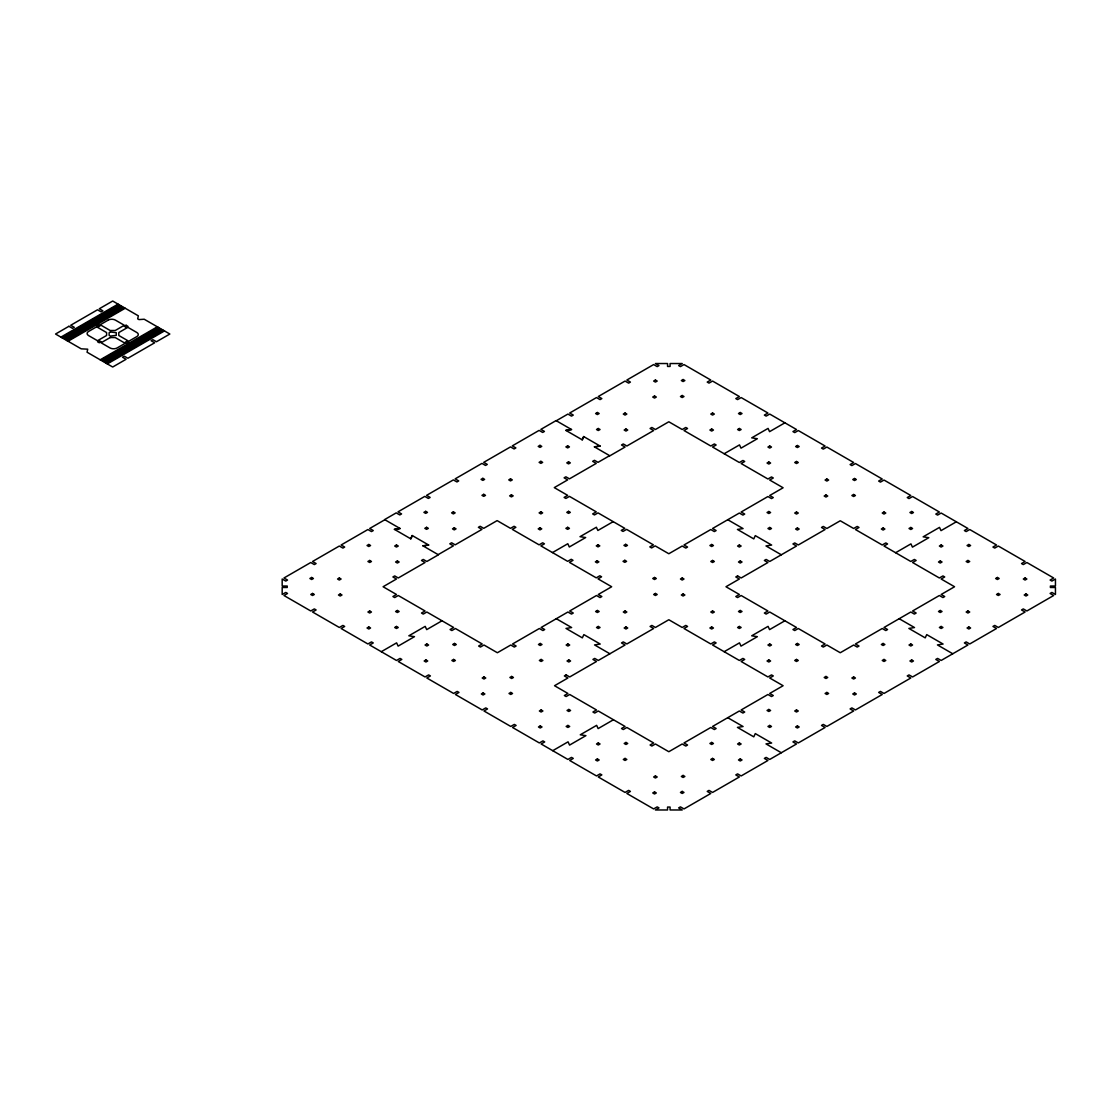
<?xml version="1.0" encoding="UTF-8"?>
<svg xmlns="http://www.w3.org/2000/svg" width="1111" height="1111" viewBox="0 0 1111 1111"><rect width="100%" height="100%" fill="white"/><g stroke="black" fill="none" stroke-linecap="round" stroke-linejoin="round"><path stroke-width="1.5" d="M410.653 538.738L412.167 535.488L428.763 545.07L423.124 545.945M412.417 535.627L410.903 538.891L394.308 529.294L399.932 528.433M582.095 439.762L583.594 436.512L600.204 446.094L594.566 446.969M583.858 436.651L582.345 439.9L565.749 430.318L571.373 429.443M60.911 337.119L118.058 304.122M61.799 337.633L118.946 304.636M67.16 340.73L124.307 307.733M68.049 341.244L125.196 308.247M100.198 359.797L157.345 326.801M101.087 360.311L158.234 327.328M106.448 363.408L163.595 330.411M107.336 363.922L164.484 330.925M384.878 519.726L369.699 528.489L373.268 530.558L371.477 531.586L367.908 529.53L341.119 544.987L344.688 547.056L342.91 548.084L339.327 546.029L312.552 561.486L316.121 563.555L314.33 564.582L310.761 562.513L283.972 577.984L287.541 580.053L285.763 581.081L282.18 579.012L282.18 586.025L287.235 586.025L287.235 587.483L282.18 587.483L282.18 594.482L285.763 592.427L287.541 593.455L283.972 595.51L310.761 610.981L314.33 608.911L316.121 609.953L312.552 612.008L339.327 627.479L342.91 625.41L344.688 626.451L341.119 628.507L367.908 643.977L371.477 641.908L373.268 642.936L369.699 645.005L396.474 660.462L400.057 658.406L401.835 659.434L398.266 661.503L425.055 676.96L428.624 674.905L430.415 675.932L426.832 678.002L453.621 693.458L457.204 691.403L458.982 692.431L455.413 694.486L482.202 709.957L485.771 707.901L487.562 708.929L483.979 710.984L510.768 726.455L514.337 724.4L516.129 725.427L512.56 727.483L539.349 742.953L542.918 740.884L544.709 741.926L541.126 743.981L567.915 759.452L571.485 757.383L573.276 758.41L569.707 760.48L596.496 775.95L600.065 773.881L601.856 774.909L598.274 776.978L625.062 792.435L628.632 790.379L630.423 791.407L626.854 793.476L653.643 808.933L657.212 806.878L658.99 807.905L655.421 809.975L667.558 809.975L667.558 807.058L670.086 807.058L670.086 809.975L682.21 809.975L678.64 807.905L680.432 806.878L684.001 808.933L710.79 793.476L707.207 791.407L708.999 790.379L712.568 792.435L739.357 776.978L735.788 774.909L737.579 773.881L741.148 775.95L767.937 760.48L764.354 758.41L766.146 757.383L769.715 759.452L796.504 743.981L792.935 741.926L794.726 740.884L798.295 742.953L825.084 727.483L821.501 725.427L823.293 724.4L826.862 726.455L853.651 710.984L850.082 708.929L851.859 707.901L855.442 709.957L882.231 694.486L878.648 692.431L880.44 691.403L884.009 693.458L910.798 678.002L907.229 675.932L909.006 674.905L912.589 676.96L939.364 661.503L935.795 659.434L937.587 658.406L941.156 660.462L967.945 645.005L964.376 642.936L966.153 641.908L969.736 643.977L996.511 628.507L992.942 626.451L994.734 625.41L998.303 627.479L1025.092 612.008L1021.523 609.953L1023.3 608.911L1026.883 610.981L1053.659 595.51L1050.089 593.455L1051.881 592.427L1055.45 594.482L1055.45 587.483L1050.395 587.483L1050.395 586.025L1055.45 586.025L1055.45 579.012L1051.881 581.081L1050.089 580.053L1053.659 577.984L1026.883 562.513L1023.3 564.582L1021.523 563.555L1025.092 561.486L998.303 546.029L994.734 548.084L992.942 547.056L996.511 544.987L969.736 529.53L966.153 531.586L964.376 530.558L967.945 528.489L941.156 513.032L937.587 515.087L935.795 514.06L939.364 512.004L912.589 496.534L909.006 498.589L907.229 497.561L910.798 495.506L884.009 480.035L880.44 482.105L878.648 481.063L882.231 479.008L855.442 463.537L851.859 465.606L850.082 464.565L853.651 462.509L826.862 447.039L823.293 449.108L821.501 448.08L825.084 446.011L798.295 430.54L794.726 432.61L792.935 431.582L796.504 429.513L769.715 414.056L766.146 416.111L764.354 415.083L767.937 413.014L741.148 397.557L737.579 399.613L735.788 398.585L739.357 396.53L712.568 381.059L708.999 383.114L707.207 382.087L710.79 380.031L684.001 364.561L680.432 366.616L678.64 365.588L682.21 363.533L670.086 363.533L670.086 366.449L667.558 366.449L667.558 363.533L655.421 363.533L658.99 365.588L657.212 366.616L653.643 364.561L626.854 380.031L630.423 382.087L628.632 383.114L625.062 381.059L598.274 396.53L601.856 398.585L600.065 399.613L596.496 397.557L569.707 413.014L573.276 415.083L571.485 416.111L567.915 414.056L556.305 420.75M438.192 554.639L453.371 545.876L449.802 543.821L451.594 542.779L455.163 544.848L481.952 529.378L478.369 527.322L480.16 526.281L483.729 528.35L497.131 520.615L510.518 528.35L514.087 526.281L515.879 527.322L512.31 529.378L539.099 544.848L542.668 542.779L544.446 543.821L540.876 545.876L567.665 561.347L571.235 559.277L573.026 560.305L569.457 562.374L596.246 577.845L599.815 575.776L601.593 576.803L598.024 578.873L611.675 586.747L598.274 594.482L601.856 596.538L600.065 597.579L596.496 595.51L569.707 610.981L573.276 613.036L571.485 614.077L567.915 612.008L541.126 627.479L544.709 629.534L542.918 630.562L539.349 628.507L512.56 643.977L516.129 646.033L514.337 647.06L510.768 645.005L497.381 652.74L483.979 645.005L480.41 647.06L478.633 646.033L482.202 643.977L455.413 628.507L451.844 630.562L450.052 629.534L453.621 627.479L426.832 612.008L423.263 614.077L421.486 613.036L425.055 610.981L398.266 595.51L394.697 597.579L392.905 596.538L396.474 594.482L383.087 586.747L396.474 579.012L392.905 576.956L394.697 575.929L398.266 577.984L425.055 562.513L421.486 560.458L423.263 559.43L426.832 561.486L438.442 554.792L422.874 545.793L428.513 544.932M609.633 455.663L598.024 462.357L594.454 460.301L592.663 461.329L596.246 463.398L569.457 478.855L565.874 476.8L564.096 477.827L567.665 479.896L554.278 487.618L567.665 495.353L564.096 497.422L565.874 498.45L569.457 496.381L596.246 511.852L592.663 513.921L594.454 514.948L598.024 512.879L624.813 528.35L621.243 530.405L623.021 531.447L626.604 529.378L653.379 544.848L649.81 546.904L651.601 547.945L655.171 545.876L668.822 553.75L682.21 546.029L685.779 548.084L687.57 547.056L684.001 544.987L710.79 529.53L714.359 531.586L716.137 530.558L712.568 528.489L739.357 513.032L742.926 515.087L744.717 514.06L741.148 512.004L767.937 496.534L771.506 498.589L773.284 497.561L769.715 495.506L783.116 487.771L769.715 480.035L773.284 477.98L771.506 476.938L767.937 479.008L741.148 463.537L744.717 461.482L742.926 460.454L739.357 462.509L712.568 447.039L716.137 444.983L714.359 443.956L710.79 446.011L684.001 430.54L687.57 428.485L685.779 427.457L682.21 429.513L668.822 421.777L655.421 429.513L651.851 427.457L650.074 428.485L653.643 430.54L626.854 446.011L623.285 443.956L621.493 444.983L625.062 447.039L609.883 455.802L594.316 446.816L599.954 445.942M552.486 552.584L567.804 543.737L569.318 546.987L585.664 537.543L580.025 536.682L596.371 527.239L597.885 530.489L613.203 521.642M381.295 651.699L396.613 642.866L398.127 646.116L414.472 636.672L408.848 635.798L425.194 626.368L426.707 629.618L442.025 620.771M724.178 453.746L739.495 444.9L741.009 448.15L757.355 438.72L751.716 437.845L768.076 428.402L769.576 431.651L784.894 422.819M552.736 750.689L568.054 741.842L569.568 745.092L585.914 735.649L580.275 734.788L596.635 725.344L598.135 728.594L613.453 719.747M724.178 651.699L739.495 642.866L741.009 646.116L757.355 636.672L751.716 635.798L768.076 626.368L769.576 629.618L784.894 620.771M895.619 552.722L910.937 543.876L912.45 547.14L928.796 537.696L923.158 536.821L939.503 527.392L941.017 530.641L956.335 521.795M565.999 430.471L571.623 429.596L556.055 420.611L540.876 429.374L544.446 431.429L542.668 432.457L539.099 430.401L512.31 445.872L515.879 447.927L514.087 448.955L510.518 446.9L483.729 462.357L487.298 464.426L485.521 465.453L481.952 463.398L455.163 478.855L458.732 480.924L456.94 481.952L453.371 479.896L426.582 495.353L430.151 497.422L428.374 498.45L424.805 496.381L398.016 511.852L401.585 513.921L399.793 514.948L396.224 512.879L384.614 519.587L400.196 528.572L394.558 529.447M727.747 519.726L743.065 528.572L737.44 529.447L753.786 538.891L755.299 535.627L771.645 545.07L766.007 545.945L781.325 554.792M899.188 618.716L914.506 627.548L908.867 628.423L925.227 637.867L926.727 634.617L943.086 644.047L937.448 644.922L952.766 653.768M118.474 304.914L123.821 308.011M157.762 327.592L163.109 330.689M117.572 305.428L122.932 308.525M156.859 328.12L162.22 331.203M116.683 305.942L122.043 309.039M155.971 328.634L161.331 331.717M115.794 306.455L121.141 309.552M155.082 329.148L160.428 332.245M114.891 306.983L120.252 310.066M154.179 329.661L159.54 332.758M114.002 307.497L119.363 310.58M153.29 330.175L158.651 333.272M113.114 308.011L118.474 311.108M152.401 330.689L157.762 333.786M112.225 308.525L117.572 311.622M151.513 331.203L156.859 334.3M111.322 309.039L116.683 312.135M150.61 331.717L155.971 334.814M110.433 309.552L115.794 312.649M149.721 332.245L155.082 335.328M109.545 310.066L114.891 313.163M148.832 332.758L154.179 335.841M108.642 310.58L114.002 313.677M147.93 333.272L153.29 336.369M107.753 311.108L113.114 314.191M147.041 333.786L152.401 336.883M106.864 311.622L112.225 314.705M146.152 334.3L151.513 337.397M105.962 312.135L111.322 315.232M145.249 334.814L150.61 337.911M105.073 312.649L110.433 315.746M144.361 335.328L149.721 338.424M104.184 313.163L109.545 316.26M143.472 335.841L148.832 338.938M103.295 313.677L108.642 316.774M142.583 336.369L147.93 339.452M102.393 314.191L107.753 317.288M141.68 336.883L147.041 339.966M101.504 314.705L106.864 317.802M140.791 337.397L146.152 340.48M100.615 315.232L105.962 318.315M139.903 337.911L145.249 341.008M99.712 315.746L105.073 318.829M139 338.424L144.361 341.521M98.823 316.26L104.184 319.357M138.111 338.938L143.472 342.035M97.935 316.774L103.295 319.871M137.222 339.452L142.583 342.549M97.032 317.288L102.393 320.385M136.32 339.966L141.68 343.063M96.143 317.802L101.504 320.898M135.431 340.48L140.791 343.577M95.254 318.315L100.615 321.412M134.542 341.008L139.903 344.091M94.366 318.829L99.712 321.926M133.653 341.521L139 344.604M93.463 319.357L98.823 322.44M132.751 342.035L138.111 345.132M92.574 319.871L97.935 322.954M131.862 342.549L137.222 345.646M91.685 320.385L97.032 323.468M130.973 343.063L136.32 346.16M90.783 320.898L96.143 323.995M130.07 343.577L135.431 346.674M89.963 321.371L95.31 324.468M129.251 344.063L134.612 347.146M89.061 321.884L94.421 324.981M128.348 344.577L133.709 347.674M88.172 322.412L93.532 325.495M127.459 345.09L132.82 348.187M87.283 322.926L92.644 326.009M126.571 345.604L131.931 348.701M86.394 323.44L91.741 326.537M125.682 346.118L131.029 349.215M85.491 323.954L90.852 327.051M124.779 346.632L130.14 349.729M84.603 324.468L89.963 327.564M123.89 347.146L129.251 350.243M83.714 324.981L89.061 328.078M123.002 347.674L128.348 350.757M82.811 325.495L88.172 328.592M122.099 348.187L127.459 351.27M81.922 326.009L87.283 329.106M121.21 348.701L126.571 351.784M81.034 326.537L86.394 329.62M120.321 349.215L125.682 352.312M80.131 327.051L85.491 330.134M119.419 349.729L124.779 352.826M79.242 327.564L84.603 330.661M118.53 350.243L123.89 353.34M78.353 328.078L83.714 331.175M117.641 350.757L123.002 353.853M77.464 328.592L82.811 331.689M116.752 351.27L122.099 354.367M76.562 329.106L81.922 332.203M115.85 351.784L121.21 354.881M75.673 329.62L81.034 332.717M114.961 352.312L120.321 355.395M74.784 330.134L80.131 333.231M114.072 352.826L119.419 355.909M73.882 330.661L79.242 333.744M113.169 353.34L118.53 356.437M72.993 331.175L78.353 334.258M112.28 353.853L117.641 356.95M72.104 331.689L77.464 334.772M111.392 354.367L116.752 357.464M71.201 332.203L76.562 335.3M110.503 354.881L115.85 357.978M70.312 332.717L75.673 335.814M109.6 355.395L114.961 358.492M69.424 333.231L74.784 336.327M108.711 355.909L114.072 359.006M68.535 333.744L73.882 336.841M107.823 356.437L113.169 359.52M67.632 334.258L72.993 337.355M106.92 356.95L112.28 360.033M66.743 334.772L72.104 337.869M106.031 357.464L111.392 360.561M65.855 335.3L71.201 338.383M105.142 357.978L110.503 361.075M556.305 618.716L571.623 627.548L565.999 628.423L582.345 637.867L583.858 634.617L600.204 644.047L594.566 644.922L609.883 653.768M727.747 717.692L743.065 726.538L737.44 727.399L753.786 736.843L755.299 733.593L771.645 743.037L766.007 743.898L781.325 752.744M64.952 335.814L70.312 338.897M104.24 358.492L109.6 361.589M64.063 336.327L69.424 339.424M103.351 359.006L108.711 362.103M63.174 336.841L68.535 339.938M102.462 359.52L107.823 362.617M62.285 337.355L67.632 340.452M101.573 360.033L106.92 363.13M68.938 326.287L55.55 334.022L81.186 348.826L87.7 349.187L87.061 352.215L112.697 367.019L126.085 359.284L122.516 357.228L124.307 356.187L127.876 358.256L154.665 342.785L151.096 340.73L152.874 339.688L156.443 341.757L169.844 334.022L144.208 319.232L138.958 319.593L137.695 318.857L138.333 315.83L112.697 301.025L99.31 308.761L102.879 310.83L101.087 311.858L97.518 309.788L70.729 325.259L74.298 327.328L72.521 328.356L68.938 326.287M98.407 324.745L96.629 325.773L98.407 326.801L100.198 325.773L98.407 324.745M96.629 326.801L88.588 331.453A5.055 2.916 0 0 0 88.588 335.578L97.518 340.73L106.6 335.48L106.6 332.564L96.629 326.801M108.225 320.107L100.198 324.745L110.17 330.509L115.225 330.509L124.307 325.259L115.377 320.107A5.055 2.916 0 0 0 108.225 320.107M110.392 331.967L109.128 332.689L109.128 335.355L110.392 336.091L116.266 335.355L116.266 332.689L110.392 331.967M99.31 340.73L97.518 341.757L99.31 342.785L101.087 341.757L99.31 340.73M126.085 325.259L124.307 326.287L126.085 327.328L127.876 326.287L126.085 325.259M110.17 337.55L101.087 342.785L110.017 347.937A5.055 2.916 0 0 0 117.155 347.937L125.196 343.299L115.225 337.55L110.17 337.55M127.876 327.328L118.794 332.564L118.794 335.48L128.765 341.244L136.806 336.605A5.055 2.916 0 0 0 136.806 332.481L127.876 327.328M126.987 341.244L125.196 342.271L126.987 343.299L128.765 342.271L126.987 341.244M425.694 511.338L423.902 512.365L425.694 513.393L427.485 512.365L425.694 511.338M482.841 478.341L481.049 479.369L482.841 480.41L484.632 479.369L482.841 478.341M539.988 445.344L538.196 446.386L539.988 447.414L541.765 446.386L539.988 445.344M311.649 577.47L309.872 578.498L311.649 579.525L313.441 578.498L311.649 577.47M368.796 544.473L367.019 545.501L368.796 546.543L370.588 545.501L368.796 544.473M597.385 412.5L595.593 413.528L597.385 414.57L599.176 413.528L597.385 412.5M655.421 380.031L653.643 381.059L655.421 382.087L657.212 381.059L655.421 380.031M426.582 527.322L424.805 528.35L426.582 529.378L428.374 528.35L426.582 527.322M453.371 511.852L451.594 512.879L453.371 513.921L455.163 512.879L453.371 511.852M483.729 494.326L481.952 495.353L483.729 496.381L485.521 495.353L483.729 494.326M510.518 478.855L508.741 479.896L510.518 480.924L512.31 479.896L510.518 478.855M540.876 461.329L539.099 462.357L540.876 463.398L542.668 462.357L540.876 461.329M567.665 445.872L565.874 446.9L567.665 447.927L569.457 446.9L567.665 445.872M312.552 593.455L310.761 594.482L312.552 595.51L314.33 594.482L312.552 593.455M339.327 577.984L337.55 579.012L339.327 580.053L341.119 579.012L339.327 577.984M369.699 560.458L367.908 561.486L369.699 562.513L371.477 561.486L369.699 560.458M396.474 544.987L394.697 546.029L396.474 547.056L398.266 546.029L396.474 544.987M598.274 428.485L596.496 429.513L598.274 430.54L600.065 429.513L598.274 428.485M625.062 413.014L623.285 414.056L625.062 415.083L626.854 414.056L625.062 413.014M654.532 396.002L652.74 397.044L654.532 398.071L656.323 397.044L654.532 396.002M683.098 379.518L681.321 380.545L683.098 381.573L684.89 380.545L683.098 379.518M682.21 395.488L680.432 396.53L682.21 397.557L684.001 396.53L682.21 395.488M454.26 527.836L452.483 528.864L454.26 529.891L456.052 528.864L454.26 527.836M511.407 494.839L509.63 495.867L511.407 496.909L513.199 495.867L511.407 494.839M568.554 461.843L566.777 462.884L568.554 463.912L570.346 462.884L568.554 461.843M340.23 593.968L338.438 594.996L340.23 596.024L342.007 594.996L340.23 593.968M397.377 560.972L395.585 561.999L397.377 563.041L399.155 561.999L397.377 560.972M625.965 428.999L624.174 430.026L625.965 431.068L627.743 430.026L625.965 428.999M540.876 511.852L539.099 512.879L540.876 513.921L542.668 512.879L540.876 511.852M369.699 610.981L367.908 612.008L369.699 613.036L371.477 612.008L369.699 610.981M712.568 413.014L710.79 414.056L712.568 415.083L714.359 414.056L712.568 413.014M539.988 527.836L538.196 528.864L539.988 529.891L541.765 528.864L539.988 527.836M568.554 511.338L566.777 512.365L568.554 513.393L570.346 512.365L568.554 511.338M368.796 626.965L367.019 627.993L368.796 629.02L370.588 627.993L368.796 626.965M397.377 610.467L395.585 611.494L397.377 612.522L399.155 611.494L397.377 610.467M711.679 428.999L709.887 430.026L711.679 431.068L713.47 430.026L711.679 428.999M740.245 412.5L738.468 413.528L740.245 414.57L742.037 413.528L740.245 412.5M567.665 527.322L565.874 528.35L567.665 529.378L569.457 528.35L567.665 527.322M396.474 626.451L394.697 627.479L396.474 628.507L398.266 627.479L396.474 626.451M739.357 428.485L737.579 429.513L739.357 430.54L741.148 429.513L739.357 428.485M598.024 544.848L596.246 545.876L598.024 546.904L599.815 545.876L598.024 544.848M426.832 643.977L425.055 645.005L426.832 646.033L428.624 645.005L426.832 643.977M769.715 446.011L767.937 447.039L769.715 448.08L771.506 447.039L769.715 446.011M597.135 560.833L595.343 561.86L597.135 562.888L598.912 561.86L597.135 560.833M625.701 544.334L623.924 545.362L625.701 546.39L627.493 545.362L625.701 544.334M425.944 659.948L424.166 660.989L425.944 662.017L427.735 660.989L425.944 659.948M454.524 643.45L452.732 644.491L454.524 645.519L456.302 644.491L454.524 643.45M768.826 461.995L767.034 463.023L768.826 464.051L770.617 463.023L768.826 461.995M797.392 445.497L795.615 446.525L797.392 447.552L799.184 446.525L797.392 445.497M624.813 560.305L623.021 561.347L624.813 562.374L626.604 561.347L624.813 560.305M453.621 659.434L451.844 660.462L453.621 661.503L455.413 660.462L453.621 659.434M796.504 461.482L794.726 462.509L796.504 463.537L798.295 462.509L796.504 461.482M540.238 643.45L538.446 644.491L540.238 645.519L542.029 644.491L540.238 643.45M597.385 610.467L595.593 611.494L597.385 612.522L599.176 611.494L597.385 610.467M654.532 577.47L652.74 578.498L654.532 579.525L656.323 578.498L654.532 577.47M711.679 544.473L709.887 545.501L711.679 546.543L713.47 545.501L711.679 544.473M768.826 511.491L767.034 512.518L768.826 513.546L770.617 512.518L768.826 511.491M483.979 676.96L482.202 678.002L483.979 679.029L485.771 678.002L483.979 676.96M826.862 479.008L825.084 480.035L826.862 481.063L828.653 480.035L826.862 479.008M483.091 692.945L481.313 693.972L483.091 695.014L484.882 693.972L483.091 692.945M511.671 676.446L509.88 677.474L511.671 678.515L513.449 677.474L511.671 676.446M541.126 659.434L539.349 660.462L541.126 661.503L542.918 660.462L541.126 659.434M567.915 643.977L566.138 645.005L567.915 646.033L569.707 645.005L567.915 643.977M598.274 626.451L596.496 627.479L598.274 628.507L600.065 627.479L598.274 626.451M625.062 610.981L623.285 612.008L625.062 613.036L626.854 612.008L625.062 610.981M655.421 593.455L653.643 594.482L655.421 595.51L657.212 594.482L655.421 593.455M682.21 577.984L680.432 579.012L682.21 580.053L684.001 579.012L682.21 577.984M712.568 560.458L710.79 561.486L712.568 562.513L714.359 561.486L712.568 560.458M739.357 544.987L737.579 546.029L739.357 547.056L741.148 546.029L739.357 544.987M769.715 527.461L767.937 528.489L769.715 529.53L771.506 528.489L769.715 527.461M796.504 512.004L794.726 513.032L796.504 514.06L798.295 513.032L796.504 512.004M825.973 494.992L824.181 496.02L825.973 497.048L827.751 496.02L825.973 494.992M854.54 478.494L852.762 479.521L854.54 480.549L856.331 479.521L854.54 478.494M510.768 692.431L508.991 693.458L510.768 694.486L512.56 693.458L510.768 692.431M853.651 494.478L851.859 495.506L853.651 496.534L855.442 495.506L853.651 494.478M568.818 659.948L567.027 660.989L568.818 662.017L570.596 660.989L568.818 659.948M625.965 626.965L624.174 627.993L625.965 629.02L627.743 627.993L625.965 626.965M683.098 593.968L681.321 594.996L683.098 596.024L684.89 594.996L683.098 593.968M740.245 560.972L738.468 561.999L740.245 563.041L742.037 561.999L740.245 560.972M797.392 527.975L795.615 529.017L797.392 530.044L799.184 529.017L797.392 527.975M566.138 674.905L564.346 675.932L567.915 678.002L554.528 685.723L567.915 693.458L564.346 695.528L566.138 696.555L569.707 694.486L596.496 709.957L592.927 712.026L594.704 713.054L598.274 710.984L625.062 726.455L621.493 728.51L623.285 729.552L626.854 727.483L653.643 742.953L650.074 745.009L651.851 746.05L655.421 743.981L668.822 751.716L682.21 743.981L685.779 746.05L687.57 745.009L684.001 742.953L710.79 727.483L714.359 729.552L716.137 728.51L712.568 726.455L739.357 710.984L742.926 713.054L744.717 712.026L741.148 709.957L767.937 694.486L771.506 696.555L773.284 695.528L769.715 693.458L783.116 685.723L769.715 678.002L773.284 675.932L771.506 674.905L767.937 676.96L741.148 661.503L744.717 659.434L742.926 658.406L739.357 660.462L712.568 645.005L716.137 642.936L714.359 641.908L710.79 643.977L684.001 628.507L687.57 626.451L685.779 625.41L682.21 627.479L668.822 619.744L655.421 627.479L651.851 625.41L650.074 626.451L653.643 628.507L626.854 643.977L623.285 641.908L621.493 642.936L625.062 645.005L598.274 660.462L594.704 658.406L592.927 659.434L596.496 661.503L569.707 676.96L566.138 674.905M737.579 575.929L735.788 576.956L739.357 579.012L725.969 586.747L739.357 594.482L735.788 596.538L737.579 597.579L741.148 595.51L767.937 610.981L764.354 613.036L766.146 614.077L769.715 612.008L796.504 627.479L792.935 629.534L794.726 630.562L798.295 628.507L825.084 643.977L821.501 646.033L823.293 647.06L826.862 645.005L840.263 652.74L853.651 645.005L857.22 647.06L859.011 646.033L855.442 643.977L882.231 628.507L885.8 630.562L887.578 629.534L884.009 627.479L910.798 612.008L914.367 614.077L916.158 613.036L912.589 610.981L939.364 595.51L942.947 597.579L944.725 596.538L941.156 594.482L954.557 586.747L941.156 579.012L944.725 576.956L942.947 575.929L939.364 577.984L912.589 562.513L916.158 560.458L914.367 559.43L910.798 561.486L884.009 546.029L887.578 543.959L885.8 542.932L882.231 544.987L855.442 529.53L859.011 527.461L857.22 526.433L853.651 528.489L840.263 520.767L826.862 528.489L823.293 526.433L821.501 527.461L825.084 529.53L798.295 544.987L794.726 542.932L792.935 543.959L796.504 546.029L769.715 561.486L766.146 559.43L764.354 560.458L767.937 562.513L741.148 577.984L737.579 575.929M541.126 709.957L539.349 710.984L541.126 712.026L542.918 710.984L541.126 709.957M712.568 610.981L710.79 612.008L712.568 613.036L714.359 612.008L712.568 610.981M884.009 512.004L882.231 513.032L884.009 514.06L885.8 513.032L884.009 512.004M540.238 725.941L538.446 726.969L540.238 727.997L542.029 726.969L540.238 725.941M568.818 709.443L567.027 710.471L568.818 711.498L570.596 710.471L568.818 709.443M711.679 626.965L709.887 627.993L711.679 629.02L713.47 627.993L711.679 626.965M740.245 610.467L738.468 611.494L740.245 612.522L742.037 611.494L740.245 610.467M883.12 527.975L881.329 529.017L883.12 530.044L884.898 529.017L883.12 527.975M911.687 511.491L909.909 512.518L911.687 513.546L913.478 512.518L911.687 511.491M567.915 725.427L566.138 726.455L567.915 727.483L569.707 726.455L567.915 725.427M739.357 626.451L737.579 627.479L739.357 628.507L741.148 627.479L739.357 626.451M910.798 527.461L909.006 528.489L910.798 529.53L912.589 528.489L910.798 527.461M598.274 742.953L596.496 743.981L598.274 745.009L600.065 743.981L598.274 742.953M769.715 643.977L767.937 645.005L769.715 646.033L771.506 645.005L769.715 643.977M941.156 544.987L939.364 546.029L941.156 547.056L942.947 546.029L941.156 544.987M597.385 758.938L595.593 759.966L597.385 760.993L599.176 759.966L597.385 758.938M625.965 742.44L624.174 743.467L625.965 744.495L627.743 743.467L625.965 742.44M768.826 659.948L767.034 660.989L768.826 662.017L770.617 660.989L768.826 659.948M797.392 643.45L795.615 644.491L797.392 645.519L799.184 644.491L797.392 643.45M940.267 560.972L938.476 561.999L940.267 563.041L942.045 561.999L940.267 560.972M968.834 544.473L967.056 545.501L968.834 546.543L970.625 545.501L968.834 544.473M625.062 758.41L623.285 759.452L625.062 760.48L626.854 759.452L625.062 758.41M796.504 659.434L794.726 660.462L796.504 661.503L798.295 660.462L796.504 659.434M967.945 560.458L966.153 561.486L967.945 562.513L969.736 561.486L967.945 560.458M711.679 742.44L709.887 743.467L711.679 744.495L713.47 743.467L711.679 742.44M768.826 709.443L767.034 710.471L768.826 711.498L770.617 710.471L768.826 709.443M825.973 676.446L824.181 677.474L825.973 678.515L827.751 677.474L825.973 676.446M883.12 643.45L881.329 644.491L883.12 645.519L884.898 644.491L883.12 643.45M940.267 610.467L938.476 611.494L940.267 612.522L942.045 611.494L940.267 610.467M997.414 577.47L995.623 578.498L997.414 579.525L999.192 578.498L997.414 577.47M655.421 775.95L653.643 776.978L655.421 778.006L657.212 776.978L655.421 775.95M654.532 791.921L652.74 792.962L654.532 793.99L656.323 792.962L654.532 791.921M683.098 775.422L681.321 776.464L683.098 777.492L684.89 776.464L683.098 775.422M712.568 758.41L710.79 759.452L712.568 760.48L714.359 759.452L712.568 758.41M739.357 742.953L737.579 743.981L739.357 745.009L741.148 743.981L739.357 742.953M769.715 725.427L767.937 726.455L769.715 727.483L771.506 726.455L769.715 725.427M796.504 709.957L794.726 710.984L796.504 712.026L798.295 710.984L796.504 709.957M826.862 692.431L825.084 693.458L826.862 694.486L828.653 693.458L826.862 692.431M853.651 676.96L851.859 678.002L853.651 679.029L855.442 678.002L853.651 676.96M884.009 659.434L882.231 660.462L884.009 661.503L885.8 660.462L884.009 659.434M910.798 643.977L909.006 645.005L910.798 646.033L912.589 645.005L910.798 643.977M941.156 626.451L939.364 627.479L941.156 628.507L942.947 627.479L941.156 626.451M967.945 610.981L966.153 612.008L967.945 613.036L969.736 612.008L967.945 610.981M998.303 593.455L996.511 594.482L998.303 595.51L1000.094 594.482L998.303 593.455M1025.092 577.984L1023.3 579.012L1025.092 580.053L1026.883 579.012L1025.092 577.984M682.21 791.407L680.432 792.435L682.21 793.476L684.001 792.435L682.21 791.407M740.245 758.938L738.468 759.966L740.245 760.993L742.037 759.966L740.245 758.938M797.392 725.941L795.615 726.969L797.392 727.997L799.184 726.969L797.392 725.941M854.54 692.945L852.762 693.972L854.54 695.014L856.331 693.972L854.54 692.945M911.687 659.948L909.909 660.989L911.687 662.017L913.478 660.989L911.687 659.948M968.834 626.965L967.056 627.993L968.834 629.02L970.625 627.993L968.834 626.965M1025.981 593.968L1024.203 594.996L1025.981 596.024L1027.772 594.996L1025.981 593.968"/></g></svg>
